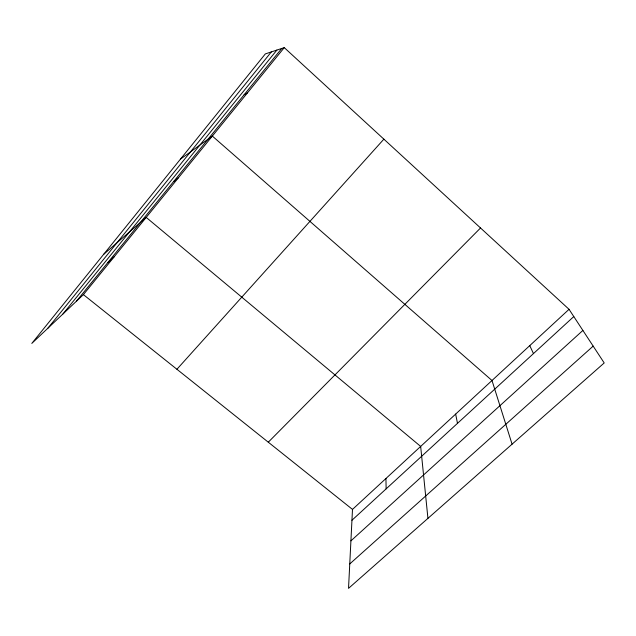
<?xml version="1.0" encoding="UTF-8"?>
<svg xmlns="http://www.w3.org/2000/svg" width="636" height="636" viewBox="0 0 636 636"><rect width="100%" height="100%" fill="white"/><g stroke="black" fill="none" stroke-linecap="round" stroke-linejoin="round"><path stroke-width="0.95" d="M569.045 309.319L352.495 509.412L348.528 588.372L604.2 362.949L569.045 309.319L284.26 47.628L265.323 53.917L31.8 343.424L83.403 294.627L284.26 47.628M47.907 328.192L271.334 51.921M63.012 313.914L276.883 50.077M76.4 301.249L281.74 48.463M176.919 369.27L383.874 139.165M268.289 442.195L480.53 227.982M351.947 520.256L573.791 316.561M107.762 262.636L114.162 256.793M350.913 540.862L582.886 330.434M349.752 563.941L593.173 346.127M103.636 254.368L146.201 217.401L420.666 446.424L427.933 518.364M173.549 181.65L178.589 177.571M180.441 159.151L212.337 136.072L492.002 380.511L512.075 444.174M244.089 94.812L247.531 92.792M83.403 294.627L352.495 509.412M529.764 345.618L533.461 353.592M455.654 414.092L457.483 423.353M385.941 478.51L386.132 488.861"/></g></svg>
